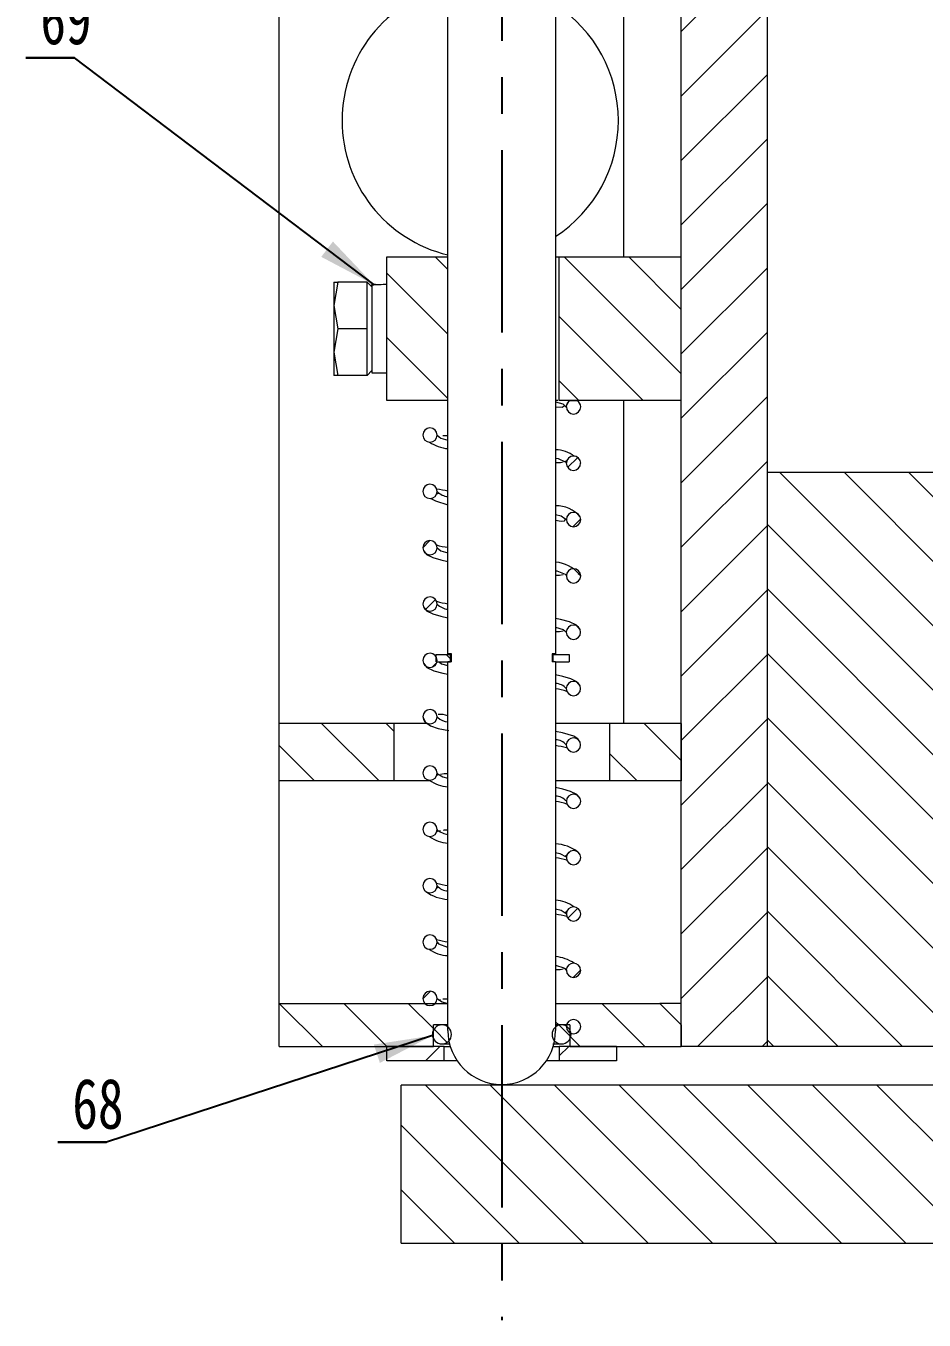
# Model space of a CAD drawing. Header units: millimetres. Extents: x 0 to 1189, y 0 to 841.
# Drawn here: x 87.5 to 150.1, y 137.7 to 227.9 of the extents above; entities that cross this region are included whole.
import ezdxf

# ---------------------------------------------------------------- set-up
doc = ezdxf.new("R2010")
doc.units = ezdxf.units.MM
doc.linetypes.add('CENTERX2', pattern=[20.32, 12.7, -2.54, 2.54, -2.54])
doc.layers.add('10', color=7, linetype='Continuous')
doc.layers.add('图层11', color=7, linetype='CENTERX2')
doc.styles.add('SLDTEXTSTYLE0', font='hyswlongfangsong.ttf')
doc.styles.get("Standard").update_dxf_attribs({"font": 'hyswlongfangsong.ttf'})
doc.dimstyles.new('SLDDIMSTYLE3', dxfattribs={"dimtxt": 0.18, "dimasz": 4.08, "dimexe": 0, "dimexo": 0.0625, "dimgap": 0, "dimtad": 0, "dimtih": 1, "dimtoh": 1, "dimdec": 0, "dimrnd": 1e-09, "dimzin": 0, "dimdsep": 46, "dimtxsty": 'Standard', "dimsah": 1, "dimcen": 0.09, "dimadec": 0, "dimazin": 0, "dimtfac": 4.08, "dimtdec": 0, "dimtofl": 0, "dimtmove": 0, "dimatfit": 3, "dimfxl": 1, "dimfrac": 2, "dimtolj": 1, "dimtzin": 0, "dimarcsym": 0})

# ---------------------------------------------------------------- blocks, each defined once
blk = doc.blocks.new('SW_NOTE_44')
at = {"layer": '10', "color": 0}
for p, q in [((0, 0), (3.396, 0)), ((3.396, 0), (0, 0)), ((0, 0), (3.396, 0)), ((3.396, 0), (0, 0)), ((0, 0), (3.396, 0)), ((3.396, 0), (0, 0))]:
    blk.add_line(p, q, dxfattribs=at)
at = {"layer": '10', "color": 0, "insert": (2.792, 4.435), "char_height": 3.5, "attachment_point": 2, "style": 'SLDTEXTSTYLE0'}
blk.add_mtext('68', dxfattribs=at)
blk = doc.blocks.new('SW_NOTE_45')
at = {"layer": '10', "color": 0}
for p, q in [((-3.396, 0), (0, 0)), ((0, 0), (-3.396, 0)), ((-3.396, 0), (0, 0)), ((0, 0), (-3.396, 0)), ((-3.396, 0), (0, 0)), ((0, 0), (-3.396, 0))]:
    blk.add_line(p, q, dxfattribs=at)
at = {"layer": '10', "color": 0, "insert": (-0.604, 4.435), "char_height": 3.5, "attachment_point": 2, "style": 'SLDTEXTSTYLE0'}
blk.add_mtext('69', dxfattribs=at)

msp = doc.modelspace()

# ---------------------------------------------------------------- hatches: boundary and pattern name
at = {"linetype": 'Continuous', "lineweight": 0}
h = msp.add_hatch(dxfattribs=at)
h.set_pattern_fill('ANSI31', style=0)
h.paths.add_polyline_path([(133.1604, 284.2532), (133.1604, 156.7532), (139.1604, 156.7532), (139.1604, 284.2532)], flags=0)
h = msp.add_hatch(dxfattribs=at)
h.set_pattern_fill('ANSI31', angle=90, style=0)
h.paths.add_polyline_path([(116.9104, 211.7532), (112.6604, 211.7532), (112.6604, 201.7532), (116.9104, 201.7532)], flags=0)
h = msp.add_hatch(dxfattribs=at)
h.set_pattern_fill('ANSI31', angle=90, style=0)
h.paths.add_polyline_path([(124.6604, 211.7532), (124.6604, 201.7532), (133.1604, 201.7532), (133.1604, 211.7532)], flags=0)
h = msp.add_hatch(dxfattribs=at)
h.set_pattern_fill('ANSI31', style=0)
edge = h.paths.add_edge_path(flags=0)
edge.add_spline(control_points=[(125.4278, 201.7532), (125.421, 201.7497), (125.2622, 201.6633), (125.1578, 201.4824), (125.1579, 201.3091), (125.1579, 201.309)], knot_values=[0.8259982, 0.8259982, 0.8259982, 0.8259982, 0.8333333, 1, 1.0000866, 1.0000866, 1.0000866, 1.0000866], weights=[1, 1, 1, 1, 1, 1], degree=3, periodic=0)
edge.add_spline(control_points=[(125.1579, 201.309), (125.1597, 201.3093), (125.1597, 201.1361), (125.3596, 200.7897), (125.9595, 200.7897), (126.1595, 201.1361), (126.1595, 201.3093)], knot_values=[-0.0000047, -0.0000047, -0.0000047, -0.0000047, 0, 0.1666667, 0.3333333, 0.5000002, 0.5000002, 0.5000002, 0.5000002], weights=[1, 1, 1, 1, 1, 1, 1], degree=3, periodic=0)
edge.add_spline(control_points=[(126.1595, 201.3093), (126.1573, 201.3091), (126.1574, 201.4824), (126.053, 201.6633), (125.8942, 201.7497), (125.8874, 201.7532)], knot_values=[0.4999086, 0.4999086, 0.4999086, 0.4999086, 0.5, 0.6666667, 0.6740018, 0.6740018, 0.6740018, 0.6740018], weights=[1, 1, 1, 1, 1, 1], degree=3, periodic=0)
edge.add_line((125.8874, 201.7532), (125.4278, 201.7532))
h = msp.add_hatch(dxfattribs=at)
h.set_pattern_fill('ANSI31', style=0)
edge = h.paths.add_edge_path(flags=0)
edge.add_spline(control_points=[(115.1636, 199.3472), (115.1636, 199.174), (115.3635, 198.8276), (115.9632, 198.8276), (116.1631, 199.174), (116.163, 199.3472), (116.163, 199.3473)], knot_values=[0, 0, 0, 0, 0.1666678, 0.3333344, 0.5000011, 0.5000263, 0.5000263, 0.5000263, 0.5000263], weights=[1, 1, 1, 1, 1, 1, 1], degree=3, periodic=0)
edge.add_spline(control_points=[(116.163, 199.3473), (116.1619, 199.3467), (116.162, 199.52), (115.962, 199.8664), (115.3622, 199.8664), (115.1622, 199.5199), (115.1623, 199.3467), (115.1623, 199.3466)], knot_values=[0, 0, 0, 0, 0.0000421, 0.1667087, 0.3333754, 0.5000421, 0.5001085, 0.5001085, 0.5001085, 0.5001085], weights=[1, 1, 1, 1, 1, 1, 1, 1], degree=3, periodic=0)
h = msp.add_hatch(dxfattribs=at)
h.set_pattern_fill('ANSI31', style=0)
edge = h.paths.add_edge_path(flags=0)
edge.add_spline(control_points=[(125.1533, 197.3846), (125.1533, 197.3846), (125.1533, 197.2113), (125.353, 196.8649), (125.952, 196.8649), (126.1517, 197.2113), (126.1517, 197.3845), (126.1517, 197.3845)], knot_values=[-0.0000458, -0.0000458, -0.0000458, -0.0000458, 0, 0.1666667, 0.3333333, 0.5, 0.500002, 0.500002, 0.500002, 0.500002], weights=[1, 1, 1, 1, 1, 1, 1, 1], degree=3, periodic=0)
edge.add_spline(control_points=[(126.1517, 197.3845), (126.1592, 197.3843), (126.1592, 197.5575), (125.9592, 197.904), (125.3593, 197.904), (125.1594, 197.5575), (125.1594, 197.3843)], knot_values=[0.4999586, 0.4999586, 0.4999586, 0.4999586, 0.5, 0.6666667, 0.8333333, 0.9999975, 0.9999975, 0.9999975, 0.9999975], weights=[1, 1, 1, 1, 1, 1, 1], degree=3, periodic=0)
h = msp.add_hatch(dxfattribs=at)
h.set_pattern_fill('ANSI31', angle=90, style=0)
h.paths.add_polyline_path([(151.6604, 156.7532), (151.6604, 196.7532), (139.1604, 196.7532), (139.1604, 156.7532)], flags=0)
h = msp.add_hatch(dxfattribs=at)
h.set_pattern_fill('ANSI31', style=0)
edge = h.paths.add_edge_path(flags=0)
edge.add_spline(control_points=[(115.1649, 195.4217), (115.1649, 195.4217), (115.1649, 195.2485), (115.3648, 194.9021), (115.9643, 194.9021), (116.1641, 195.2486), (116.1641, 195.4219), (116.1641, 195.4219)], knot_values=[0, 0, 0, 0, 0.0000029, 0.1666695, 0.3333362, 0.5000029, 0.5000692, 0.5000692, 0.5000692, 0.5000692], weights=[1, 1, 1, 1, 1, 1, 1, 1], degree=3, periodic=0)
edge.add_spline(control_points=[(116.1641, 195.4219), (116.1608, 195.5952), (115.9608, 195.9415), (115.3609, 195.9415), (115.1609, 195.5951), (115.1609, 195.4218), (115.1609, 195.4218)], knot_values=[0, 0, 0, 0, 0.1666197, 0.3332864, 0.499953, 0.4999695, 0.4999695, 0.4999695, 0.4999695], weights=[1, 1, 1, 1, 1, 1, 1], degree=3, periodic=0)
h = msp.add_hatch(dxfattribs=at)
h.set_pattern_fill('ANSI31', style=0)
edge = h.paths.add_edge_path(flags=0)
edge.add_spline(control_points=[(125.1603, 193.4594), (125.1603, 193.2862), (125.3603, 192.9398), (125.9603, 192.9398), (126.1603, 193.2861), (126.1603, 193.4592)], knot_values=[0, 0, 0, 0, 0.1666667, 0.3333333, 0.4999306, 0.4999306, 0.4999306, 0.4999306], weights=[1, 1, 1, 1, 1, 1], degree=3, periodic=0)
edge.add_spline(control_points=[(126.1603, 193.4592), (126.1603, 193.4593), (126.1604, 193.6326), (125.9603, 193.9791), (125.3603, 193.9791), (125.1603, 193.6327), (125.1603, 193.4594)], knot_values=[0.4999306, 0.4999306, 0.4999306, 0.4999306, 0.5, 0.6666667, 0.8333333, 1, 1, 1, 1], weights=[1, 1, 1, 1, 1, 1, 1], degree=3, periodic=0)
h = msp.add_hatch(dxfattribs=at)
h.set_pattern_fill('ANSI31', style=0)
edge = h.paths.add_edge_path(flags=0)
edge.add_spline(control_points=[(115.1613, 191.4967), (115.1614, 191.3236), (115.3613, 190.9772), (115.9612, 190.9772), (116.1611, 191.3237), (116.1611, 191.4969)], knot_values=[0, 0, 0, 0, 0.1666176, 0.3332843, 0.499951, 0.499951, 0.499951, 0.499951], weights=[1, 1, 1, 1, 1, 1], degree=3, periodic=0)
edge.add_spline(control_points=[(116.1611, 191.4969), (116.1611, 191.6701), (115.9612, 192.0165), (115.3613, 192.0165), (115.1613, 191.67), (115.1613, 191.4968), (115.1613, 191.4967)], knot_values=[0, 0, 0, 0, 0.1666667, 0.3333333, 0.5, 0.500049, 0.500049, 0.500049, 0.500049], weights=[1, 1, 1, 1, 1, 1, 1], degree=3, periodic=0)
h = msp.add_hatch(dxfattribs=at)
h.set_pattern_fill('ANSI31', style=0)
edge = h.paths.add_edge_path(flags=0)
edge.add_spline(control_points=[(125.1582, 189.5343), (125.1582, 189.3611), (125.3581, 189.0147), (125.9578, 189.0147), (126.1577, 189.3611), (126.1578, 189.5342)], knot_values=[0, 0, 0, 0, 0.1666667, 0.3333333, 0.4999713, 0.4999713, 0.4999713, 0.4999713], weights=[1, 1, 1, 1, 1, 1], degree=3, periodic=0)
edge.add_spline(control_points=[(126.1578, 189.5342), (126.1578, 189.5343), (126.1578, 189.7075), (125.9579, 190.0539), (125.3581, 190.0539), (125.1582, 189.7075), (125.1582, 189.5343)], knot_values=[0.4999713, 0.4999713, 0.4999713, 0.4999713, 0.5, 0.6666667, 0.8333333, 1, 1, 1, 1], weights=[1, 1, 1, 1, 1, 1, 1], degree=3, periodic=0)
h = msp.add_hatch(dxfattribs=at)
h.set_pattern_fill('ANSI31', style=0)
edge = h.paths.add_edge_path(flags=0)
edge.add_spline(control_points=[(115.1646, 187.5718), (115.1646, 187.3986), (115.3644, 187.0522), (115.964, 187.0522), (116.1638, 187.3986), (116.1638, 187.5718)], knot_values=[0, 0, 0, 0, 0.1666584, 0.333325, 0.4999917, 0.4999917, 0.4999917, 0.4999917], weights=[1, 1, 1, 1, 1, 1], degree=3, periodic=0)
edge.add_spline(control_points=[(116.1638, 187.5718), (116.1638, 187.745), (115.964, 188.0915), (115.3644, 188.0915), (115.1646, 187.745), (115.1646, 187.5718), (115.1646, 187.5718)], knot_values=[0, 0, 0, 0, 0.1666667, 0.3333333, 0.5, 0.5000083, 0.5000083, 0.5000083, 0.5000083], weights=[1, 1, 1, 1, 1, 1, 1], degree=3, periodic=0)
h = msp.add_hatch(dxfattribs=at)
h.set_pattern_fill('ANSI31', style=0)
edge = h.paths.add_edge_path(flags=0)
edge.add_spline(control_points=[(125.156, 185.6094), (125.156, 185.4362), (125.3558, 185.0898), (125.9552, 185.0898), (126.155, 185.4362), (126.155, 185.6094), (126.155, 185.6094)], knot_values=[0, 0, 0, 0, 0.1666667, 0.3333333, 0.5, 0.5000121, 0.5000121, 0.5000121, 0.5000121], weights=[1, 1, 1, 1, 1, 1, 1], degree=3, periodic=0)
edge.add_spline(control_points=[(126.155, 185.6094), (126.155, 185.7826), (125.9552, 186.129), (125.3558, 186.129), (125.156, 185.7826), (125.156, 185.6094)], knot_values=[0.5000121, 0.5000121, 0.5000121, 0.5000121, 0.6666667, 0.8333333, 1, 1, 1, 1], weights=[1, 1, 1, 1, 1, 1], degree=3, periodic=0)
h = msp.add_hatch(dxfattribs=at)
h.set_pattern_fill('ANSI31', style=0)
edge = h.paths.add_edge_path(flags=0)
edge.add_spline(control_points=[(115.1661, 183.6471), (115.1661, 183.647), (115.166, 183.4738), (115.3658, 183.1274), (115.9652, 183.1274), (116.165, 183.4738), (116.165, 183.647)], knot_values=[0, 0, 0, 0, 0.0000325, 0.1666991, 0.3333658, 0.5000325, 0.5000325, 0.5000325, 0.5000325], weights=[1, 1, 1, 1, 1, 1, 1], degree=3, periodic=0)
edge.add_spline(control_points=[(116.165, 183.647), (116.165, 183.8202), (115.9652, 184.1666), (115.3659, 184.1666), (115.1661, 183.8202), (115.1661, 183.6471)], knot_values=[0, 0, 0, 0, 0.1666667, 0.3333333, 0.4999675, 0.4999675, 0.4999675, 0.4999675], weights=[1, 1, 1, 1, 1, 1], degree=3, periodic=0)
h = msp.add_hatch(dxfattribs=at)
h.set_pattern_fill('ANSI31', angle=90, style=0)
edge = h.paths.add_edge_path(flags=0)
edge.add_line((116.0854, 184.0532), (116.0854, 183.5532))
edge.add_line((116.0854, 183.5532), (117.0854, 183.5532))
edge.add_line((117.0854, 183.5532), (117.0854, 184.0532))
edge.add_line((117.0854, 184.0532), (116.0854, 184.0532))
h = msp.add_hatch(dxfattribs=at)
h.set_pattern_fill('ANSI31', style=0)
edge = h.paths.add_edge_path(flags=0)
edge.add_spline(control_points=[(125.1562, 181.6846), (125.1562, 181.5113), (125.356, 181.1649), (125.9554, 181.1649), (126.1552, 181.5114), (126.1552, 181.6847), (126.1552, 181.6847)], knot_values=[0, 0, 0, 0, 0.1666667, 0.3333333, 0.5, 0.5000528, 0.5000528, 0.5000528, 0.5000528], weights=[1, 1, 1, 1, 1, 1, 1], degree=3, periodic=0)
edge.add_spline(control_points=[(126.1552, 181.6847), (126.1552, 181.8579), (125.9553, 182.2042), (125.356, 182.2042), (125.1562, 181.8578), (125.1562, 181.6846)], knot_values=[0.5000528, 0.5000528, 0.5000528, 0.5000528, 0.6666667, 0.8333333, 1, 1, 1, 1], weights=[1, 1, 1, 1, 1, 1], degree=3, periodic=0)
h = msp.add_hatch(dxfattribs=at)
h.set_pattern_fill('ANSI31', style=0)
edge = h.paths.add_edge_path(flags=0)
edge.add_spline(control_points=[(115.1645, 179.7224), (115.1645, 179.7223), (115.1645, 179.549), (115.3644, 179.2025), (115.9639, 179.2025), (116.1638, 179.5489), (116.1638, 179.7221)], knot_values=[0, 0, 0, 0, 0.0000732, 0.1667399, 0.3334065, 0.5000732, 0.5000732, 0.5000732, 0.5000732], weights=[1, 1, 1, 1, 1, 1, 1], degree=3, periodic=0)
edge.add_spline(control_points=[(116.1638, 179.7221), (116.1638, 179.8953), (115.9639, 180.2417), (115.3644, 180.2417), (115.1646, 179.8955), (115.1645, 179.7224)], knot_values=[0, 0, 0, 0, 0.1666667, 0.3333333, 0.4999268, 0.4999268, 0.4999268, 0.4999268], weights=[1, 1, 1, 1, 1, 1], degree=3, periodic=0)
h = msp.add_hatch(dxfattribs=at)
h.set_pattern_fill('ANSI31', angle=90, style=0)
h.paths.add_polyline_path([(105.1604, 175.2532), (113.1604, 175.2532), (113.1604, 179.2532), (105.1604, 179.2532)], flags=0)
h = msp.add_hatch(dxfattribs=at)
h.set_pattern_fill('ANSI31', angle=90, style=0)
h.paths.add_polyline_path([(128.1604, 175.2532), (133.1604, 175.2532), (133.1604, 179.2532), (128.1604, 179.2532)], flags=0)
h = msp.add_hatch(dxfattribs=at)
h.set_pattern_fill('ANSI31', style=0)
edge = h.paths.add_edge_path(flags=0)
edge.add_spline(control_points=[(125.157, 177.7594), (125.1571, 177.5863), (125.3569, 177.24), (125.9564, 177.24), (126.1563, 177.5864), (126.1563, 177.7596)], knot_values=[0.0000623, 0.0000623, 0.0000623, 0.0000623, 0.1666667, 0.3333333, 0.5, 0.5, 0.5, 0.5], weights=[1, 1, 1, 1, 1, 1], degree=3, periodic=0)
edge.add_spline(control_points=[(126.1563, 177.7596), (126.1563, 177.9328), (125.9564, 178.2792), (125.3569, 178.2792), (125.157, 177.9328), (125.157, 177.7595), (125.157, 177.7594)], knot_values=[0.5, 0.5, 0.5, 0.5, 0.6666667, 0.8333333, 1, 1.0000623, 1.0000623, 1.0000623, 1.0000623], weights=[1, 1, 1, 1, 1, 1, 1], degree=3, periodic=0)
h = msp.add_hatch(dxfattribs=at)
h.set_pattern_fill('ANSI31', style=0)
edge = h.paths.add_edge_path(flags=0)
edge.add_spline(control_points=[(115.1634, 175.7971), (115.1634, 175.6239), (115.3633, 175.2775), (115.9629, 175.2775), (116.1628, 175.6238), (116.1628, 175.797)], knot_values=[0, 0, 0, 0, 0.1666667, 0.3333333, 0.4999584, 0.4999584, 0.4999584, 0.4999584], weights=[1, 1, 1, 1, 1, 1], degree=3, periodic=0)
edge.add_spline(control_points=[(116.1628, 175.797), (116.1628, 175.797), (116.1629, 175.9703), (115.963, 176.3167), (115.3633, 176.3167), (115.1634, 175.9703), (115.1634, 175.7971)], knot_values=[0, 0, 0, 0, 0.0000416, 0.1667082, 0.3333749, 0.5000416, 0.5000416, 0.5000416, 0.5000416], weights=[1, 1, 1, 1, 1, 1, 1], degree=3, periodic=0)
h = msp.add_hatch(dxfattribs=at)
h.set_pattern_fill('ANSI31', style=0)
edge = h.paths.add_edge_path(flags=0)
edge.add_spline(control_points=[(125.1587, 173.8345), (125.1588, 173.6614), (125.3587, 173.315), (125.9585, 173.315), (126.1584, 173.6614), (126.1584, 173.8346)], knot_values=[0.0000209, 0.0000209, 0.0000209, 0.0000209, 0.1666667, 0.3333333, 0.5, 0.5, 0.5, 0.5], weights=[1, 1, 1, 1, 1, 1], degree=3, periodic=0)
edge.add_spline(control_points=[(126.1584, 173.8346), (126.1584, 174.0078), (125.9585, 174.3542), (125.3587, 174.3542), (125.1587, 174.0078), (125.1587, 173.8346), (125.1587, 173.8345)], knot_values=[0.5, 0.5, 0.5, 0.5, 0.6666667, 0.8333333, 1, 1.0000209, 1.0000209, 1.0000209, 1.0000209], weights=[1, 1, 1, 1, 1, 1, 1], degree=3, periodic=0)
h = msp.add_hatch(dxfattribs=at)
h.set_pattern_fill('ANSI31', style=0)
edge = h.paths.add_edge_path(flags=0)
edge.add_spline(control_points=[(115.1613, 171.8721), (115.1613, 171.6989), (115.3613, 171.3525), (115.9612, 171.3525), (116.1612, 171.6989), (116.1612, 171.8721)], knot_values=[0, 0, 0, 0, 0.1666667, 0.3333333, 0.4999999, 0.4999999, 0.4999999, 0.4999999], weights=[1, 1, 1, 1, 1, 1], degree=3, periodic=0)
edge.add_spline(control_points=[(116.1612, 171.8721), (116.1612, 172.0453), (115.9612, 172.3917), (115.3613, 172.3917), (115.1613, 172.0453), (115.1613, 171.8721)], knot_values=[0, 0, 0, 0, 0.1666668, 0.3333335, 0.5000001, 0.5000001, 0.5000001, 0.5000001], weights=[1, 1, 1, 1, 1, 1], degree=3, periodic=0)
h = msp.add_hatch(dxfattribs=at)
h.set_pattern_fill('ANSI31', style=0)
edge = h.paths.add_edge_path(flags=0)
edge.add_spline(control_points=[(125.1601, 169.9096), (125.1601, 169.9096), (125.1601, 169.7363), (125.3601, 169.3899), (125.9601, 169.3899), (126.1601, 169.7363), (126.1601, 169.9095)], knot_values=[-0.0000206, -0.0000206, -0.0000206, -0.0000206, 0, 0.1666667, 0.3333333, 0.5, 0.5, 0.5, 0.5], weights=[1, 1, 1, 1, 1, 1, 1], degree=3, periodic=0)
edge.add_spline(control_points=[(126.1601, 169.9095), (126.1601, 170.0827), (125.9601, 170.4291), (125.3602, 170.4291), (125.1602, 170.0828), (125.1601, 169.9096)], knot_values=[0.5, 0.5, 0.5, 0.5, 0.6666667, 0.8333333, 0.9999794, 0.9999794, 0.9999794, 0.9999794], weights=[1, 1, 1, 1, 1, 1], degree=3, periodic=0)
h = msp.add_hatch(dxfattribs=at)
h.set_pattern_fill('ANSI31', style=0)
edge = h.paths.add_edge_path(flags=0)
edge.add_spline(control_points=[(115.1604, 167.947), (115.1604, 167.7738), (115.3604, 167.4273), (115.9604, 167.4273), (116.1604, 167.7738), (116.1604, 167.947), (116.1604, 167.9471)], knot_values=[0, 0, 0, 0, 0.1666667, 0.3333333, 0.5, 0.5000413, 0.5000413, 0.5000413, 0.5000413], weights=[1, 1, 1, 1, 1, 1, 1], degree=3, periodic=0)
edge.add_spline(control_points=[(116.1604, 167.9471), (116.1603, 168.1203), (115.9603, 168.4666), (115.3604, 168.4666), (115.1604, 168.1202), (115.1604, 167.947)], knot_values=[0, 0, 0, 0, 0.1666253, 0.333292, 0.4999587, 0.4999587, 0.4999587, 0.4999587], weights=[1, 1, 1, 1, 1, 1], degree=3, periodic=0)
h = msp.add_hatch(dxfattribs=at)
h.set_pattern_fill('ANSI31', style=0)
edge = h.paths.add_edge_path(flags=0)
edge.add_spline(control_points=[(125.1601, 165.9846), (125.1601, 165.9845), (125.1601, 165.8113), (125.3601, 165.4648), (125.9601, 165.4648), (126.16, 165.8112), (126.16, 165.9844)], knot_values=[-0.0000621, -0.0000621, -0.0000621, -0.0000621, 0, 0.1666667, 0.3333333, 0.5, 0.5, 0.5, 0.5], weights=[1, 1, 1, 1, 1, 1, 1], degree=3, periodic=0)
edge.add_spline(control_points=[(126.16, 165.9844), (126.16, 166.1576), (125.9601, 166.504), (125.3602, 166.504), (125.1602, 166.1577), (125.1601, 165.9846)], knot_values=[0.5, 0.5, 0.5, 0.5, 0.6666667, 0.8333333, 0.9999379, 0.9999379, 0.9999379, 0.9999379], weights=[1, 1, 1, 1, 1, 1], degree=3, periodic=0)
h = msp.add_hatch(dxfattribs=at)
h.set_pattern_fill('ANSI31', style=0)
edge = h.paths.add_edge_path(flags=0)
edge.add_spline(control_points=[(115.1605, 164.0217), (115.1606, 163.8486), (115.3606, 163.5023), (115.9605, 163.5023), (116.1605, 163.8487), (116.1605, 164.0219)], knot_values=[0, 0, 0, 0, 0.1665959, 0.3332626, 0.4999292, 0.4999292, 0.4999292, 0.4999292], weights=[1, 1, 1, 1, 1, 1], degree=3, periodic=0)
edge.add_spline(control_points=[(116.1605, 164.0219), (116.1603, 164.022), (116.1604, 164.1952), (115.9603, 164.5416), (115.3603, 164.5416), (115.1603, 164.1951), (115.1603, 164.0218), (115.1603, 164.0218)], knot_values=[0, 0, 0, 0, 0.0000078, 0.1666745, 0.3333412, 0.5000078, 0.5000862, 0.5000862, 0.5000862, 0.5000862], weights=[1, 1, 1, 1, 1, 1, 1, 1], degree=3, periodic=0)
h = msp.add_hatch(dxfattribs=at)
h.set_pattern_fill('ANSI31', style=0)
edge = h.paths.add_edge_path(flags=0)
edge.add_spline(control_points=[(125.1603, 162.0595), (125.1603, 161.8863), (125.3603, 161.5399), (125.9603, 161.5399), (126.1603, 161.8862), (126.1603, 162.0594)], knot_values=[0, 0, 0, 0, 0.1666667, 0.3333333, 0.4999745, 0.4999745, 0.4999745, 0.4999745], weights=[1, 1, 1, 1, 1, 1], degree=3, periodic=0)
edge.add_spline(control_points=[(126.1603, 162.0594), (126.1542, 162.0596), (126.1543, 162.2328), (125.9545, 162.5793), (125.3551, 162.5793), (125.1553, 162.2329), (125.1554, 162.0596), (125.1554, 162.0596)], knot_values=[0.4999428, 0.4999428, 0.4999428, 0.4999428, 0.5, 0.6666667, 0.8333333, 1, 1.0000319, 1.0000319, 1.0000319, 1.0000319], weights=[1, 1, 1, 1, 1, 1, 1, 1], degree=3, periodic=0)
h = msp.add_hatch(dxfattribs=at)
h.set_pattern_fill('ANSI31', style=0)
edge = h.paths.add_edge_path(flags=0)
edge.add_spline(control_points=[(115.1606, 160.0971), (115.1606, 160.0971), (115.1606, 159.9238), (115.3606, 159.5774), (115.9606, 159.5774), (116.1606, 159.9238), (116.1606, 160.097)], knot_values=[0, 0, 0, 0, 0.0000198, 0.1666865, 0.3333532, 0.5000198, 0.5000198, 0.5000198, 0.5000198], weights=[1, 1, 1, 1, 1, 1, 1], degree=3, periodic=0)
edge.add_spline(control_points=[(116.1606, 160.097), (116.1671, 160.0967), (116.1671, 160.27), (115.9674, 160.6165), (115.3683, 160.6165), (115.1685, 160.27), (115.1686, 160.0968), (115.1686, 160.0967)], knot_values=[0, 0, 0, 0, 0.000056, 0.1667227, 0.3333893, 0.500056, 0.500092, 0.500092, 0.500092, 0.500092], weights=[1, 1, 1, 1, 1, 1, 1, 1], degree=3, periodic=0)
h = msp.add_hatch(dxfattribs=at)
h.set_pattern_fill('ANSI31', angle=90, style=0)
h.paths.add_polyline_path([(115.9104, 158.2532), (116.9104, 158.2532), (116.9104, 159.7532), (105.1604, 159.7532), (105.1604, 156.7532), (115.9104, 156.7532)], flags=0)
h = msp.add_hatch(dxfattribs=at)
h.set_pattern_fill('ANSI31', angle=90, style=0)
h.paths.add_polyline_path([(131.6604, 159.7532), (124.4104, 159.7532), (124.4104, 158.2532), (125.4104, 158.2532), (125.4104, 156.7532), (133.1604, 156.7532), (133.1604, 158.2532)], flags=0)
h = msp.add_hatch(dxfattribs=at)
h.set_pattern_fill('ANSI31', angle=90, style=0)
edge = h.paths.add_edge_path(flags=0)
edge.add_spline(control_points=[(116.4979, 158.2532), (116.4215, 158.2532), (116.255, 158.2242), (116.0316, 158.0873), (115.8727, 157.8612), (115.8167, 157.5907), (115.8727, 157.3202), (116.0316, 157.0942), (116.255, 156.9572), (116.4215, 156.9283), (116.4979, 156.9282)], knot_values=[0, 0, 0, 0, 0.055, 0.12, 0.185, 0.25, 0.315, 0.38, 0.445, 0.4999998, 0.4999998, 0.4999998, 0.4999998], weights=[1, 1, 1, 1, 1, 1, 1, 1, 1, 1, 1], degree=3, periodic=0)
edge.add_spline(control_points=[(116.4979, 156.9282), (116.5742, 156.9283), (116.7407, 156.9572), (116.9642, 157.0942), (117.123, 157.3202), (117.179, 157.5907), (117.123, 157.8612), (116.9642, 158.0873), (116.7407, 158.2242), (116.5742, 158.2532), (116.4979, 158.2532)], knot_values=[0.5, 0.5, 0.5, 0.5, 0.555, 0.62, 0.685, 0.75, 0.815, 0.88, 0.945, 0.9999998, 0.9999998, 0.9999998, 0.9999998], weights=[1, 1, 1, 1, 1, 1, 1, 1, 1, 1, 1], degree=3, periodic=0)
h = msp.add_hatch(dxfattribs=at)
h.set_pattern_fill('ANSI31', angle=90, style=0)
edge = h.paths.add_edge_path(flags=0)
edge.add_spline(control_points=[(124.8229, 156.9282), (124.8992, 156.9283), (125.0657, 156.9572), (125.2892, 157.0942), (125.448, 157.3202), (125.504, 157.5907), (125.448, 157.8612), (125.2892, 158.0873), (125.0657, 158.2242), (124.8992, 158.2532), (124.8229, 158.2532)], knot_values=[0, 0, 0, 0, 0.055, 0.12, 0.185, 0.25, 0.315, 0.38, 0.445, 0.5, 0.5, 0.5, 0.5], weights=[1, 1, 1, 1, 1, 1, 1, 1, 1, 1, 1], degree=3, periodic=0)
edge.add_spline(control_points=[(124.8229, 158.2532), (124.7465, 158.2532), (124.58, 158.2242), (124.3566, 158.0873), (124.1977, 157.8612), (124.1417, 157.5907), (124.1977, 157.3202), (124.3566, 157.0942), (124.58, 156.9572), (124.7465, 156.9283), (124.8229, 156.9282)], knot_values=[0, 0, 0, 0, 0.0549998, 0.1199998, 0.1849998, 0.2499998, 0.3149998, 0.3799998, 0.4449998, 0.4999996, 0.4999996, 0.4999996, 0.4999996], weights=[1, 1, 1, 1, 1, 1, 1, 1, 1, 1, 1], degree=3, periodic=0)
h = msp.add_hatch(dxfattribs=at)
h.set_pattern_fill('ANSI31', style=0)
edge = h.paths.add_edge_path(flags=0)
edge.add_spline(control_points=[(125.1597, 158.1346), (125.1597, 157.9614), (125.3597, 157.615), (125.9596, 157.615), (126.1596, 157.9614), (126.1596, 158.1347), (126.1596, 158.1348)], knot_values=[0, 0, 0, 0, 0.1666667, 0.3333333, 0.5, 0.5000651, 0.5000651, 0.5000651, 0.5000651], weights=[1, 1, 1, 1, 1, 1, 1], degree=3, periodic=0)
edge.add_spline(control_points=[(126.1596, 158.1348), (126.1586, 158.1342), (126.1586, 158.3075), (125.9586, 158.6539), (125.3588, 158.6539), (125.1588, 158.3074), (125.1589, 158.1341), (125.1589, 158.134)], knot_values=[0.4999851, 0.4999851, 0.4999851, 0.4999851, 0.5, 0.6666667, 0.8333333, 1, 1.0000801, 1.0000801, 1.0000801, 1.0000801], weights=[1, 1, 1, 1, 1, 1, 1, 1], degree=3, periodic=0)
h = msp.add_hatch(dxfattribs=at)
h.set_pattern_fill('ANSI31', style=0)
h.paths.add_polyline_path([(116.6604, 155.7532), (116.6604, 156.7532), (112.6604, 156.7532), (112.6604, 155.7532)], flags=0)
h = msp.add_hatch(dxfattribs=at)
h.set_pattern_fill('ANSI31', style=0)
h.paths.add_polyline_path([(128.6604, 155.7532), (128.6604, 156.7532), (124.6604, 156.7532), (124.6604, 155.7532)], flags=0)
h = msp.add_hatch(dxfattribs=at)
h.set_pattern_fill('ANSI31', angle=90, style=0)
h.paths.add_polyline_path([(113.6604, 154.0532), (113.6604, 143.0532), (170.1604, 143.0532), (170.1604, 154.0532)], flags=0)

# ---------------------------------------------------------------- linework, layer by layer
at = {"color": 7, "linetype": 'Continuous', "lineweight": 15}
for p, q in [((105.1604, 179.2532), (105.1604, 284.2532)), ((129.1604, 211.7532), (129.1604, 284.2532)), ((133.1604, 156.7532), (133.1604, 284.2532)), ((139.1604, 156.7532), (139.1604, 284.2532)), ((116.9104, 184.1032), (116.9104, 235.0032)), ((124.4103, 235.0032), (124.4103, 184.1032)), ((112.6604, 211.7532), (116.9104, 211.7532)), ((112.6604, 201.7532), (112.6604, 211.7532)), ((116.9104, 201.7532), (116.9104, 211.7532)), ((124.4103, 211.7532), (124.6604, 211.7532)), ((124.6604, 211.7532), (133.1604, 211.7532)), ((124.6604, 201.7532), (124.6604, 211.7532)), ((133.1604, 201.7532), (133.1604, 211.7532)), ((109.2506, 210.0032), (108.9604, 208.3782)), ((108.9604, 210.0032), (109.2506, 210.0032)), ((108.9604, 210.0032), (108.9604, 208.3782)), ((111.2791, 210.0032), (109.2506, 210.0032)), ((111.6104, 209.672), (111.2791, 210.0032)), ((111.2791, 208.3782), (111.2791, 210.0032)), ((111.6104, 209.7831), (111.6104, 209.8282)), ((111.6104, 209.7831), (111.6104, 203.6782)), ((108.9604, 208.3782), (109.2506, 206.7532)), ((108.9604, 208.3782), (108.9604, 205.1282)), ((111.2791, 206.7532), (111.2791, 208.3782)), ((109.2506, 206.7532), (108.9604, 205.1282)), ((111.2791, 206.7532), (109.2506, 206.7532)), ((111.2791, 205.1282), (111.2791, 206.7532)), ((108.9604, 205.1282), (109.2506, 203.5032)), ((108.9604, 205.1282), (108.9604, 203.5032)), ((111.2791, 203.5032), (111.2791, 205.1282)), ((111.2791, 203.5032), (111.6104, 203.8345)), ((109.2506, 203.5032), (108.9604, 203.5032)), ((111.2791, 203.5032), (109.2506, 203.5032)), ((111.6104, 203.6782), (112.6604, 203.6782)), ((116.9104, 201.7532), (112.6604, 201.7532)), ((124.5728, 201.7532), (124.4103, 201.7532)), ((133.1604, 201.7532), (124.6604, 201.7532)), ((125.011, 201.4346), (125.1579, 201.309)), ((125.4278, 201.7532), (125.8874, 201.7532)), ((126.1109, 201.094), (126.113, 201.1158)), ((129.1604, 179.2532), (129.1604, 201.7532)), ((116.1619, 199.3467), (116.3096, 199.2278)), ((116.2894, 199.2316), (116.2417, 199.2219)), ((125.0693, 197.4882), (125.1237, 197.4642)), ((139.1604, 156.7532), (139.1604, 196.7532)), ((139.1604, 196.7532), (151.6604, 196.7532)), ((116.3112, 195.2731), (116.2728, 195.266)), ((126.1219, 193.2717), (126.1233, 193.2841)), ((126.1168, 189.3406), (126.1172, 189.3522)), ((125.0444, 185.7099), (125.156, 185.6094)), ((126.1157, 185.4196), (126.116, 185.4302)), ((116.0854, 183.5532), (116.0854, 184.0532)), ((116.0854, 184.0532), (117.0854, 184.0532)), ((117.1604, 184.1032), (116.9104, 184.1032)), ((117.0854, 183.5532), (117.0854, 184.0532)), ((117.0854, 184.0532), (117.1604, 184.0532)), ((117.1604, 183.5532), (117.1604, 184.1032)), ((124.4103, 184.1032), (124.1604, 184.1032)), ((124.1604, 184.1032), (124.1604, 183.5532)), ((124.1604, 184.0532), (124.2266, 184.0532)), ((124.2266, 184.0532), (124.2266, 183.5532)), ((124.2266, 184.0532), (125.3657, 184.0532)), ((125.3657, 184.0532), (125.3657, 183.5532)), ((115.2042, 183.8341), (115.204, 183.8243)), ((116.0854, 183.5532), (117.0854, 183.5532)), ((116.3001, 183.5334), (116.2494, 183.5243)), ((117.1604, 183.5532), (116.9104, 183.5532)), ((116.9104, 157.8532), (116.9104, 183.5532)), ((124.4103, 183.5532), (124.1604, 183.5532)), ((124.4103, 183.5532), (125.3657, 183.5532)), ((124.4103, 183.5532), (124.4103, 157.8532)), ((126.1189, 181.5019), (126.1189, 181.5105)), ((115.2053, 179.9155), (115.2019, 179.8982)), ((116.1637, 179.7221), (116.2007, 179.6743)), ((113.1604, 179.2532), (105.1604, 179.2532)), ((105.1604, 175.2532), (105.1604, 179.2532)), ((113.1604, 175.2532), (113.1604, 179.2532)), ((115.4214, 179.2532), (113.1604, 179.2532)), ((128.1604, 179.2532), (124.4103, 179.2532)), ((128.1604, 179.2532), (128.1604, 175.2532)), ((133.1604, 179.2532), (128.1604, 179.2532)), ((133.1604, 179.2532), (133.1604, 175.2532)), ((115.2065, 175.9957), (115.206, 175.9853)), ((113.1604, 175.2532), (105.1604, 175.2532)), ((105.1604, 159.7532), (105.1604, 175.2532)), ((115.6292, 175.2532), (113.1604, 175.2532)), ((116.249, 175.682), (116.2276, 175.6704)), ((128.1604, 175.2532), (124.4103, 175.2532)), ((133.1604, 175.2532), (128.1604, 175.2532)), ((115.2039, 172.0693), (115.2035, 172.0594)), ((116.2497, 171.7573), (116.2254, 171.7445)), ((116.3982, 171.7679), (116.2477, 171.7399)), ((125.0703, 170.023), (125.0948, 170.035)), ((116.2503, 167.8331), (116.2297, 167.8228)), ((125.0706, 166.0991), (125.0895, 166.1088)), ((126.1184, 165.7893), (126.1187, 165.7985)), ((115.199, 164.2102), (115.1989, 164.2003)), ((116.1604, 164.022), (116.2465, 163.9017)), ((125.0423, 162.1718), (125.1554, 162.0596)), ((105.1604, 156.7532), (105.1604, 159.7532)), ((105.1604, 159.7532), (115.2993, 159.7532)), ((115.3016, 159.7532), (116.9104, 159.7532)), ((116.3875, 160.003), (116.2426, 159.9723)), ((116.9104, 158.2532), (116.9104, 159.7532)), ((124.4103, 159.7532), (124.4103, 158.2532)), ((124.4103, 159.7532), (131.6604, 159.7532)), ((131.6604, 159.7532), (133.1604, 158.2532)), ((133.1604, 159.7532), (131.6604, 159.7532)), ((115.9104, 156.7532), (115.9104, 158.2532)), ((116.9104, 158.2532), (115.9104, 158.2532)), ((125.4104, 158.2532), (124.4103, 158.2532)), ((125.4104, 158.2532), (125.4104, 156.7532)), ((133.1604, 158.2532), (133.1604, 156.7532)), ((116.4979, 156.9282), (117.0677, 156.9282)), ((124.2225, 156.9282), (124.8229, 156.9282)), ((105.1604, 156.7532), (115.9104, 156.7532)), ((116.6604, 156.7532), (112.6604, 156.7532)), ((112.6604, 155.7532), (112.6604, 156.7532)), ((116.6604, 155.7532), (116.6604, 156.7532)), ((116.6604, 156.7532), (117.0753, 156.7532)), ((124.2454, 156.7532), (124.6604, 156.7532)), ((124.6604, 156.7532), (124.6604, 155.7532)), ((128.6604, 156.7532), (124.6604, 156.7532)), ((125.4104, 156.7532), (133.1604, 156.7532)), ((128.6604, 156.7532), (128.6604, 155.7532)), ((139.1604, 156.7532), (133.1604, 156.7532)), ((151.6604, 156.7532), (139.1604, 156.7532)), ((116.6604, 155.7532), (112.6604, 155.7532)), ((117.5535, 155.7532), (116.6604, 155.7532)), ((124.6604, 155.7532), (123.7672, 155.7532)), ((128.6604, 155.7532), (124.6604, 155.7532)), ((170.1604, 154.0532), (113.6604, 154.0532)), ((113.6604, 143.0532), (113.6604, 154.0532)), ((113.6604, 143.0532), (170.1604, 143.0532))]:
    msp.add_line(p, q, dxfattribs=at)
at = {"color": 8, "linetype": 'Continuous', "lineweight": 15}
for p, q in [((125.1237, 197.4642), (125.1594, 197.3843)), ((126.1578, 189.5342), (125.9906, 189.6695)), ((125.1531, 158.1567), (125.1589, 158.134))]:
    msp.add_line(p, q, dxfattribs=at)
at = {"color": 8, "linetype": 'Continuous', "lineweight": 15, "flags": 128}
for points in [[(124.4103, 201.6571), (124.9171, 201.5149), (125.011, 201.4346)], [(116.3096, 199.2278), (116.4285, 199.1321), (116.9104, 198.9993)], [(124.4103, 197.7405), (124.5851, 197.7024), (125.0693, 197.4882)], [(124.4103, 193.8074), (124.8056, 193.7075), (125.0574, 193.5374)], [(116.1611, 191.4969), (116.4201, 191.2855), (116.9104, 191.144)], [(124.4103, 189.895), (124.4958, 189.8772), (125.0674, 189.6503)], [(124.4103, 185.9577), (124.9361, 185.8075), (125.0444, 185.7099)], [(116.3211, 183.5279), (116.4708, 183.4136), (116.9104, 183.2994)], [(115.2087, 179.6656), (115.1645, 179.7181), (115.1645, 179.7224)], [(116.1629, 175.797), (116.1671, 175.7669), (116.5543, 175.5345), (116.9104, 175.4471)], [(116.3308, 171.7385), (116.6367, 171.5833), (116.9104, 171.5197)], [(124.4103, 170.2607), (124.7141, 170.1888), (125.1465, 169.9563), (125.1601, 169.9096)], [(124.4103, 166.3337), (124.7922, 166.2376), (125.1579, 166.0052), (125.1601, 165.9846)], [(116.2465, 163.9017), (116.8873, 163.6634), (116.9104, 163.6587)], [(124.4103, 162.4109), (124.98, 162.2337), (125.0423, 162.1718)], [(116.3156, 159.985), (116.5061, 159.8509), (116.8924, 159.7532)]]:
    msp.add_lwpolyline(points, dxfattribs=at)
at = {"color": 7, "linetype": 'Continuous', "lineweight": 15, "flags": 128}
for points in [[(124.4103, 201.3055), (124.863, 201.2836), (125.082, 201.4347)], [(116.9104, 199.2921), (116.5803, 199.2909), (116.5577, 199.2863)], [(124.4103, 197.4374), (124.7483, 197.4394), (124.9335, 197.4786)], [(125.0966, 197.5056), (125.1566, 197.5458), (125.2014, 197.584)], [(115.7285, 194.933), (116.0402, 194.7575), (116.9104, 194.4877)], [(116.2728, 195.266), (116.1894, 195.2507), (116.128, 195.234)], [(124.4103, 193.415), (124.8017, 193.3496), (125.041, 193.3726), (125.1182, 193.5437)], [(125.0574, 193.5374), (125.1599, 193.4681), (125.1603, 193.4594)], [(115.2017, 191.3045), (115.4252, 191.0232), (115.8602, 190.8084), (116.4139, 190.6478), (116.9104, 190.5462)], [(124.4103, 189.5929), (124.6808, 189.5884), (124.9339, 189.6334)], [(125.0674, 189.6503), (125.0989, 189.6378), (125.1582, 189.5343)], [(115.2051, 187.3793), (115.4256, 187.0981), (115.8576, 186.8833), (116.4134, 186.7227), (116.9104, 186.6215)], [(126.1183, 185.7929), (125.8737, 186.0994), (125.3787, 186.3269), (124.7535, 186.4926), (124.4103, 186.5579)], [(124.4103, 185.6676), (124.6842, 185.6631), (124.933, 185.7077)], [(115.2038, 183.4609), (115.4494, 183.1557), (115.9421, 182.929), (116.5669, 182.7637), (116.9104, 182.6984)], [(126.1156, 181.8752), (125.8968, 182.1573), (125.4649, 182.3727), (124.907, 182.5336), (124.4103, 182.6348)], [(115.1872, 179.6724), (115.3443, 179.3448), (115.697, 179.0956), (116.2314, 178.9129), (116.9741, 178.7564)], [(126.1135, 177.9575), (125.9657, 178.1805), (125.6876, 178.3591), (124.897, 178.6123), (124.4103, 178.7046)], [(116.2276, 175.6704), (116.1738, 175.6413), (116.1223, 175.6044)], [(116.9104, 175.735), (116.6409, 175.738), (116.3978, 175.6927)], [(126.1153, 174.033), (125.8919, 174.3116), (125.4586, 174.5246), (124.9059, 174.6842), (124.4103, 174.7853)], [(116.2254, 171.7445), (116.1732, 171.717), (116.1211, 171.6805)], [(116.1612, 171.8721), (116.1786, 171.8157), (116.3308, 171.7385)], [(116.9104, 171.8101), (116.6414, 171.8131), (116.5702, 171.7999)], [(125.0948, 170.035), (125.1455, 170.0598), (125.197, 170.0933)], [(116.2297, 167.8228), (116.1744, 167.7951), (116.1224, 167.7605)], [(125.0895, 166.1088), (125.1472, 166.1385), (125.1995, 166.1743)], [(124.4103, 162.1114), (124.7382, 162.111), (124.945, 162.1509)], [(116.1671, 160.0967), (116.1675, 160.0892), (116.3156, 159.985)], [(116.9104, 160.0442), (116.5723, 160.0422), (116.5586, 160.0393)]]:
    msp.add_lwpolyline(points, dxfattribs=at)
at = {"color": 7, "linetype": 'Continuous', "lineweight": 15}
for centre, radius, start, end in [((119.1604, 221.2532), 9.625, 103.518908, 256.481092), ((119.1604, 221.2532), 9.625, 303.055731, 56.944269), ((125.665, 201.305), 0.5071, 117.884862, 179.543718), ((125.6596, 201.3124), 0.4999, 180.349122, 359.649277), ((125.649, 201.3042), 0.5084, 0.537491, 62.03503), ((115.6621, 199.3438), 0.4998, 0.328106, 179.680648), ((115.6633, 199.3501), 0.4997, 180.334279, 359.674371), ((117.1975, 201.2754), 2.8917, 236.964288, 264.301115), ((124.4147, 196.1581), 2.1575, 52.782759, 90.115387), ((125.6593, 197.3813), 0.4999, 0.334232, 179.650077), ((125.6525, 197.3871), 0.4992, 180.27818, 359.706107), ((115.6609, 195.4188), 0.5, 0.371474, 179.651207), ((115.6645, 195.4246), 0.4996, 180.323275, 359.699475), ((118.9964, 208.7937), 13.49, 257.790875, 261.104226), ((124.4944, 192.3003), 2.1118, 39.551739, 92.281514), ((125.6603, 193.4564), 0.5, 0.325671, 179.649516), ((125.6603, 193.4626), 0.5, 180.358059, 359.617128), ((115.6612, 191.4938), 0.4999, 0.352495, 179.66501), ((115.6612, 191.4999), 0.4999, 180.362015, 359.65549), ((117.2319, 194.9679), 3.4588, 251.231573, 264.665485), ((124.2802, 188.1971), 2.2916, 39.281002, 86.744674), ((125.658, 189.5314), 0.4998, 0.322874, 179.666883), ((125.658, 189.5373), 0.4998, 180.339729, 359.650028), ((115.6642, 187.569), 0.4996, 0.32706, 179.675904), ((115.6642, 187.5746), 0.4996, 180.322646, 359.680318), ((117.2877, 191.2768), 3.6973, 251.617369, 264.142244), ((125.6555, 185.6067), 0.4995, 0.315474, 179.688852), ((125.6555, 185.6122), 0.4995, 180.317943, 359.686384), ((115.6655, 183.6442), 0.4995, 0.316253, 179.672156), ((115.6655, 183.6497), 0.4995, 180.296894, 359.691514), ((125.6557, 181.6818), 0.4995, 0.333125, 179.68573), ((124.0287, 177.9401), 3.7372, 71.775039, 84.139301), ((125.6557, 181.6874), 0.4995, 180.320849, 359.698005), ((115.6641, 179.7193), 0.4996, 0.327778, 179.646055), ((115.6641, 179.7249), 0.4996, 180.293954, 359.679879), ((116.3839, 178.5168), 1.3653, 67.320742, 96.615314), ((121.9087, 162.2166), 15.6916, 78.030701, 80.826444), ((125.6566, 177.7567), 0.4996, 0.328424, 179.693898), ((125.6566, 177.7624), 0.4996, 180.342872, 359.679449), ((115.6631, 175.7942), 0.4997, 0.314525, 179.670632), ((115.6631, 175.8001), 0.4997, 180.336654, 359.648503), ((117.0324, 177.2148), 2.3714, 233.773828, 267.049857), ((125.6586, 173.8316), 0.4998, 0.344337, 179.663136), ((124.0768, 170.2675), 3.5563, 71.600767, 84.61799), ((125.6586, 173.8375), 0.4998, 180.344538, 359.662935), ((115.6612, 171.8691), 0.4999, 0.343884, 179.656116), ((115.6612, 171.8751), 0.4999, 180.351466, 359.648534), ((117.0329, 173.2844), 2.3664, 233.712391, 267.032065), ((124.2935, 168.1124), 2.7504, 52.561783, 87.564106), ((124.0436, 166.1292), 3.7722, 72.156917, 84.41991), ((125.6601, 169.9064), 0.5, 0.354724, 179.637805), ((125.6601, 169.9126), 0.5, 180.340856, 359.651673), ((115.6604, 167.9439), 0.5, 0.364463, 179.650265), ((115.6604, 167.9501), 0.5, 180.356563, 359.658165), ((117.298, 171.872), 3.9186, 252.539757, 264.323062), ((117.0724, 169.8759), 2.8827, 233.96856, 266.777987), ((124.2887, 164.5762), 2.3623, 53.674314, 87.048898), ((123.9073, 161.4376), 4.5499, 73.535288, 83.652229), ((125.6601, 165.9813), 0.5, 0.355397, 179.622403), ((125.6601, 165.9874), 0.5, 180.325884, 359.651917), ((115.6604, 164.0189), 0.5, 0.355512, 179.669674), ((117.3076, 167.9831), 3.9556, 252.55975, 264.236887), ((115.6605, 164.025), 0.5, 180.382546, 359.642641), ((116.9039, 165.2398), 2.149, 232.742689, 270.172748), ((124.1283, 160.1556), 2.8702, 56.695607, 84.360995), ((125.6548, 162.0569), 0.4995, 0.294376, 179.69665), ((125.6603, 162.0626), 0.5, 180.35791, 359.633125), ((115.6678, 160.0942), 0.4993, 0.278671, 179.714275), ((115.6606, 160.1001), 0.5, 180.347168, 359.645788), ((116.4979, 157.5907), 0.6625, 90.001283, 269.998717), ((116.4978, 157.5907), 0.6625, 270.002452, 89.997548), ((120.6604, 157.8532), 3.75, 180, 360), ((124.8229, 157.5907), 0.6625, 90.001903, 269.998097), ((124.8228, 157.5907), 0.6625, 270.002452, 89.997548), ((125.6587, 158.1313), 0.4998, 0.339832, 179.683441), ((125.6597, 158.1376), 0.4999, 180.352815, 359.670453)]:
    msp.add_arc(centre, radius, start, end, dxfattribs=at)
at = {"color": 8, "linetype": 'Continuous', "lineweight": 15}
for centre, radius, start, end in [((116.9728, 196.1516), 1.0916, 221.939303, 266.720259), ((117.0036, 188.3644), 1.1547, 223.342805, 265.36997), ((124.3777, 181.0037), 1.0341, 41.174838, 88.193402), ((116.9753, 180.4791), 1.1171, 226.093184, 266.664849), ((124.3653, 177.0692), 1.0504, 41.081191, 87.539309), ((124.4115, 173.2246), 0.9646, 39.22275, 90.069066), ((116.927, 168.5944), 1.0034, 220.177213, 269.048828)]:
    msp.add_arc(centre, radius, start, end, dxfattribs=at)
at = {"color": 7, "linetype": 'Continuous', "lineweight": 15}
for centre, start_param, end_param in [((111.6104, 206.7532), 1.4853265, 1.5707963), ((112.6604, 206.7532), 1.5707963, 1.7423686)]:
    msp.add_ellipse(centre, major_axis=(6.15, 0), ratio=0.5, start_param=start_param, end_param=end_param, dxfattribs=at)
at = {"layer": '图层11'}
msp.add_line((120.6604, 280.1561), (120.6604, 137.6868), dxfattribs=at)

# ---------------------------------------------------------------- block references
at = {"layer": '10'}
for name, p in [('SW_NOTE_45', (90.9168, 225.6367)), ('SW_NOTE_44', (89.7466, 150.0849))]:
    msp.add_blockref(name, p, dxfattribs=at)

# ---------------------------------------------------------------- leaders
for points in [[(111.7472, 209.8275), (90.9168, 225.6367)], [(115.8399, 157.5139), (93.1422, 150.0849)]]:
    msp.add_leader(points, dimstyle='SLDDIMSTYLE3', dxfattribs=at)

doc.saveas('drawing.dxf')
